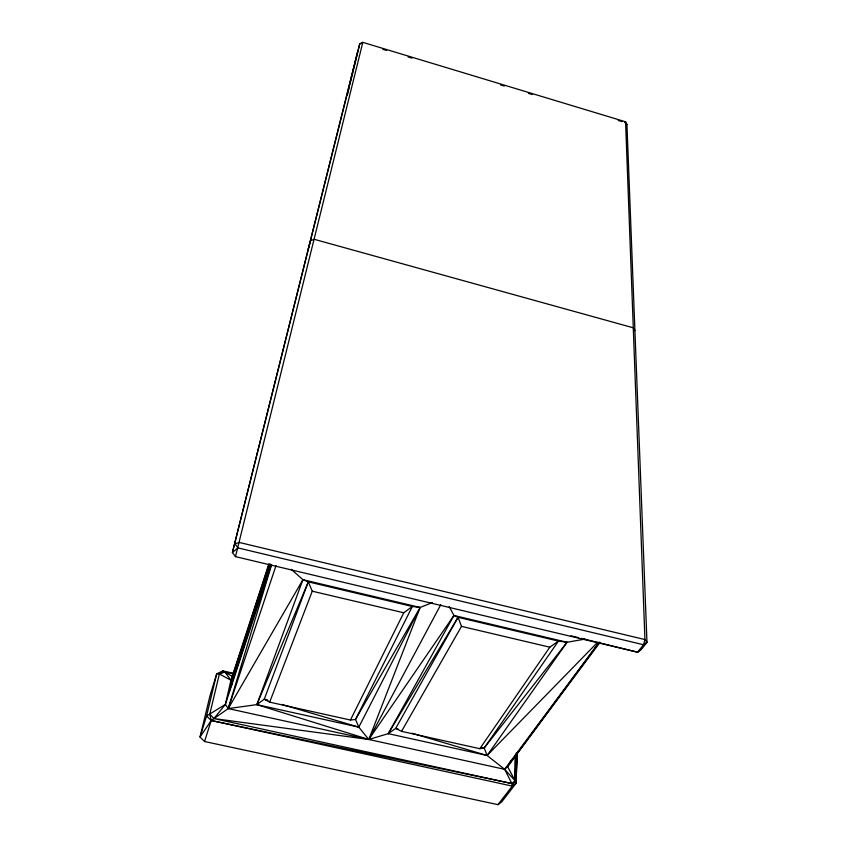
<?xml version="1.0" encoding="UTF-8"?>
<svg xmlns="http://www.w3.org/2000/svg" width="847" height="847" viewBox="0 0 847 847"><rect width="100%" height="100%" fill="white"/><g stroke="black" fill="none" stroke-linecap="round" stroke-linejoin="round"><path stroke-width="1.27" d="M515.145 755.619L515.071 780.733L515.961 783.454L501.572 802.045L497.951 804.65L204.55 741.506L200.03 737.07L210.077 695.44L216.716 673.778L222.962 670.93L233.264 673.238M232.237 684.641L232.258 680.692L233.73 674.265L269.664 564.335M515.632 755.683L515.071 780.733L512.276 786.09L497.951 804.65M271.347 564.61L225.376 704.418L206.562 716.022L200.03 737.07L211.221 720.511L213.942 718.563L225.376 704.418L230.956 680.194L219.362 674.011L216.716 673.778L206.562 716.022L211.221 720.511L512.276 786.09L515.961 783.454L517.21 753.047M516.299 752.972L515.071 780.733L511.906 783.56L211.221 720.511L209.77 714.18L219.362 674.011L222.962 670.93L232.089 676.33M515.961 783.454L517.284 753.174M269.155 564.166L233.317 674.032L229.484 690.686L270.564 564.303M269.981 564.091L232.258 680.692M347.471 94.917L349.271 87.199M349.875 84.626L359.742 43.79L362.823 42.35L625.573 121.799L626.939 124.509L646.97 642.312L641.01 649.776L637.611 652.201L235.487 556.638L232.417 552.509L357.392 52.44M362.823 42.35L235.487 556.638M308.054 249.844L310.553 240.77L314.226 239.309L633.281 327.8L634.911 330.648M209.77 714.18L213.942 718.563L228.235 708.59L271.612 564.737M204.55 741.506L211.221 720.511M268.785 564.102L230.956 680.194L224.889 672.031L219.362 674.011M510.805 760.786L507.597 766.567L515.071 780.733L504.664 769.33L228.235 708.59L276.016 565.595M269.727 568.093L271.051 564.409M291.22 569.311L302.919 579.687L256.853 704.619L228.235 708.59L225.376 704.418M584.875 639.125L567.045 642.259L558.469 641.084L458.058 617.315L395.708 728.378L388.265 733.661L368.794 739.473L256.853 704.619L264.243 699.23L308.308 581.868L412.351 606.494L420.144 607.458L432.33 602.577M266.816 699.802L264.243 699.23L269.674 702.152L312.257 591.195L308.308 581.868L302.919 579.687L228.235 708.59M512.276 786.09L511.906 783.56L213.942 718.563L368.794 739.473L420.144 607.458L302.919 579.687M308.308 581.868L256.853 704.619L358.8 727.149L368.794 739.473L453.939 615.462L449.228 606.579M269.674 702.152L350.446 720.035L403.754 612.762L412.351 606.494L355.518 719.463L358.8 727.149L281.892 704.439M358.8 727.149L420.144 607.458L355.518 719.463L350.446 720.035M368.794 739.473L440.789 604.673M388.265 733.661L453.939 615.462L567.045 642.259L487.11 755.492L388.265 733.661L458.058 617.315L453.939 615.462M398.217 729.119L395.708 728.378L401.531 731.353L461.499 626.367L458.058 617.315M479.826 748.695L549.819 647.193L558.469 641.084L484.198 747.986L479.826 748.695L401.531 731.353M411.981 733.206L487.11 755.492L504.664 769.33L507.597 766.567L599.284 642.153L504.664 769.33L511.906 783.56M507.597 766.567L600.036 642.386M597.548 642.375L487.11 755.492L484.198 747.986L567.045 642.259M581.19 638.32L637.611 652.201L643.551 644.747L646.97 642.312L644.948 639.57L625.573 121.799L624.557 122.402M637.611 652.201L646.97 642.312M237.996 547.924L234.884 543.774L239.426 542.482L644.948 639.57L643.551 644.747L237.996 547.924L232.417 552.509L359.742 43.79L362.558 43.197M481.636 747.425L484.198 747.986M224.889 672.031L233.931 674.053M312.257 591.195L403.754 612.762M461.499 626.367L549.819 647.193M570.931 635.79L578.628 637.685M264.243 699.23L268.023 700.342M382.812 49.327L386.603 50.471M408.127 56.971L411.917 58.125M500.513 84.901L504.314 86.055M528.359 93.318L532.16 94.472M618.225 120.486L622.026 121.629M625.351 123.101L626.939 124.509"/></g></svg>
